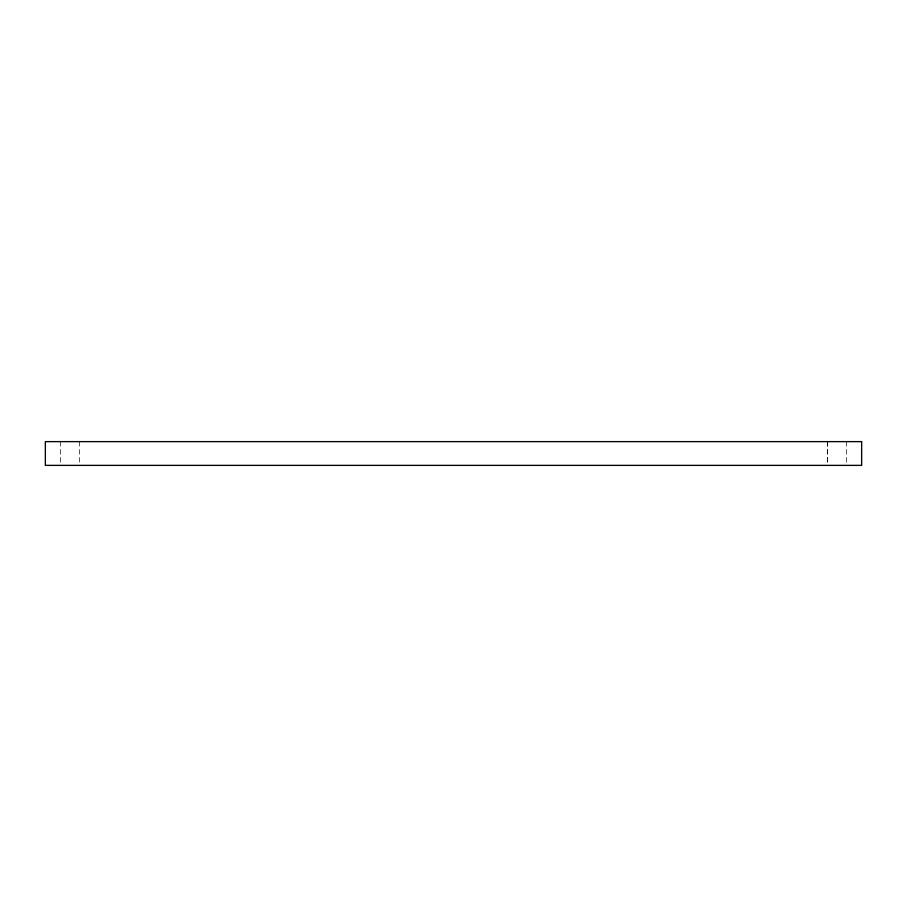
<?xml version="1.0" encoding="UTF-8"?>
<svg xmlns="http://www.w3.org/2000/svg" width="907" height="907" viewBox="0 0 907 907"><rect width="100%" height="100%" fill="white"/><g stroke="black" fill="none" stroke-linecap="round" stroke-linejoin="round"><path stroke-width="0.68" stroke-dasharray="4.54 3.4" d="M846.526 441.63L846.548 463.965M827.581 441.63L827.581 463.965M827.569 441.63L827.569 463.965M79.397 441.63L79.431 463.965M60.486 441.63L60.452 463.965"/><path stroke-width="1.36" d="M861.65 441.63L45.35 441.63L45.35 465.37L861.65 465.37L861.65 441.63"/></g></svg>
